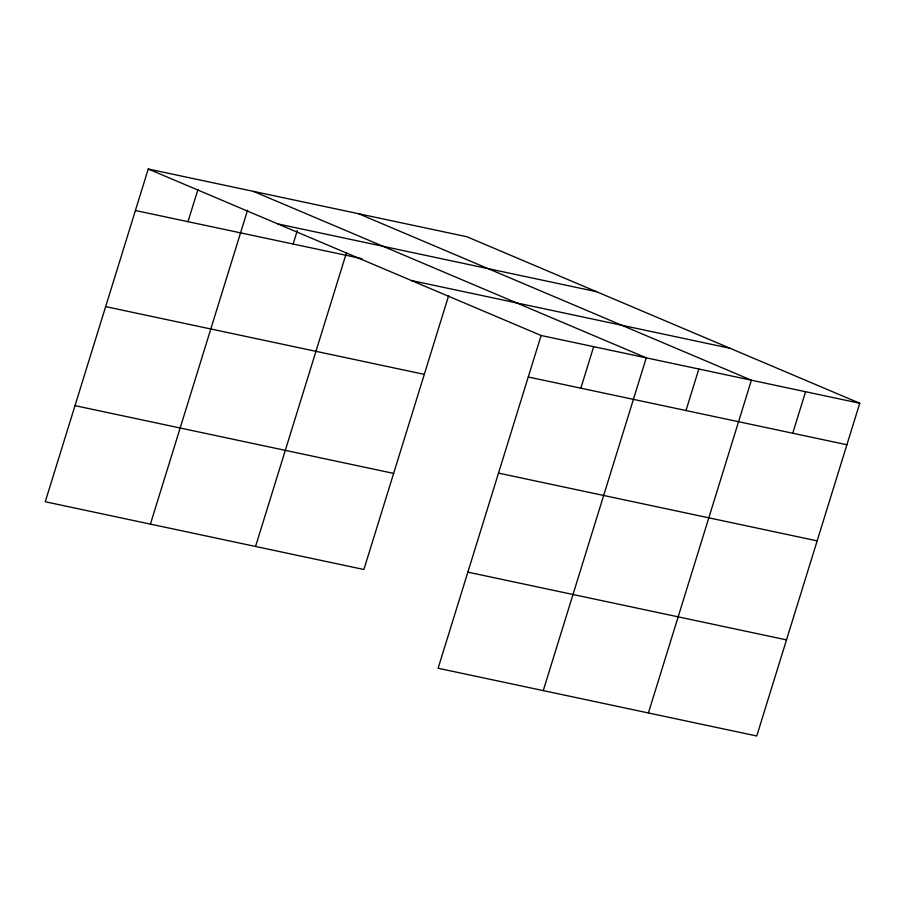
<?xml version="1.0" encoding="UTF-8"?>
<svg xmlns="http://www.w3.org/2000/svg" width="905" height="905" viewBox="0 0 905 905"><rect width="100%" height="100%" fill="white"/><g stroke="black" fill="none" stroke-linecap="round" stroke-linejoin="round"><path stroke-width="1.36" d="M148.25 169.009L541.111 335.495L438.099 668.252L756.75 735.991L859.75 403.245L466.901 236.748L148.25 169.009L45.25 501.755L363.889 569.505L448.676 295.607M187.98 221.691L197.935 189.552M150.4 524.119L247.608 210.107M293.13 244.045L297.281 230.651M255.549 546.473L346.536 252.54M580.84 388.177L593.68 346.672M543.26 690.606L646.26 357.848L253.411 191.362M685.99 410.531L698.841 369.025M648.41 712.959L751.41 380.213L358.561 213.716M792.735 433.235L805.586 391.729M277.892 223.942L596.542 291.693M135.411 210.503L361.966 258.672M411.47 280.55L730.109 348.301M541.111 335.495L859.75 403.245M528.26 377L846.899 444.751M105.659 306.625L424.298 374.365M498.508 473.111L817.147 540.862M75.002 405.644L393.641 473.394M467.851 572.141L786.502 639.88"/></g></svg>
